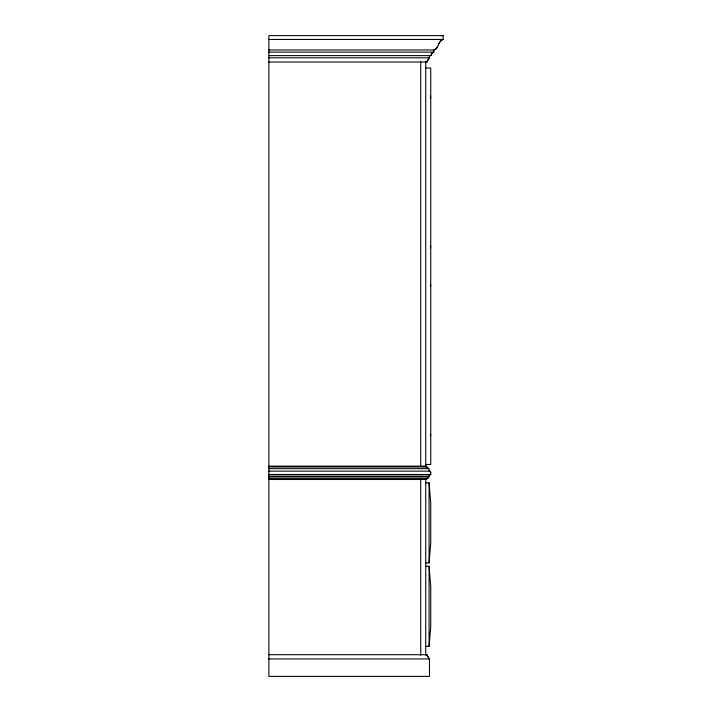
<?xml version="1.0" encoding="UTF-8"?>
<svg xmlns="http://www.w3.org/2000/svg" width="712" height="712" viewBox="0 0 712 712"><rect width="100%" height="100%" fill="white"/><g stroke="black" fill="none" stroke-linecap="round" stroke-linejoin="round"><path stroke-width="1.07" d="M440.488 35.6L443.122 35.609L443.122 39.471A2.528 2.528 0 0 0 442.143 39.836C437.898 42.017 438.672 48.603 433.893 49.965L268.878 49.965M268.878 62.033L427.031 62.033L428.918 57.814A2.973 2.973 0 0 1 428.143 59.79M425.74 562.925L429.078 562.925L430.742 542.9L430.742 502.85L429.078 482.825L425.74 482.825M425.74 646.362L429.078 646.362L430.742 626.337L430.742 586.288L429.078 566.263L425.74 566.263M430.413 248.221L430.742 246.218M430.413 436.438L430.742 434.436M443.122 35.609L268.878 35.6L268.878 676.4L429.487 676.4L429.487 658.929L268.878 658.929M268.878 39.471L443.122 39.471L442.143 39.836A7.779 7.779 0 0 0 440.514 41.225A12.362 12.362 0 0 0 438.298 44.74M268.878 52.118L433.911 52.118L433.893 49.965A5.287 5.287 0 0 0 437.417 46.876M268.878 55.616L430.983 55.616A5.322 5.322 0 0 1 431.766 53.436L433.911 52.118A2.848 2.848 0 0 0 431.766 53.436L430.983 55.616L429.487 55.625L429.487 57.814L268.878 57.814M425.74 68.014L430.742 68.014L430.742 464.473L425.74 464.473M268.878 466.137L426.568 466.137L426.568 466.974A2.287 2.287 0 0 1 428.241 468.647L426.568 466.974L268.878 466.974M268.878 468.647L429.078 468.647L429.078 471.148A1.664 1.664 0 0 1 430.742 472.812L430.742 474.486A1.798 1.798 0 0 0 429.078 476.15L268.878 476.15M268.878 471.148L429.078 471.148L430.253 471.638L430.742 472.812M268.878 474.486L430.742 474.486L429.336 475.34L429.078 476.987L268.878 476.987M268.878 478.66L426.8 478.669L427.823 478.242L428.241 476.987A1.477 1.477 0 0 1 426.568 478.66L426.568 479.488L268.878 479.488M268.878 654.711L427.031 654.711A2.786 2.786 0 0 0 427.752 656.526L428.918 658.929A2.973 2.973 0 0 0 428.143 656.945M427.752 656.526L427.031 654.711M430.413 96.049L430.742 98.051M430.413 284.266L430.742 286.268M429.078 482.825L429.078 562.925M429.078 566.263L429.078 646.362M425.74 61.179L425.74 466.698M425.74 478.375L425.74 655.263M420.73 61.179L420.73 466.698M420.73 478.375L420.73 655.263M427.031 62.033A2.786 2.786 0 0 1 427.752 60.217"/></g></svg>
